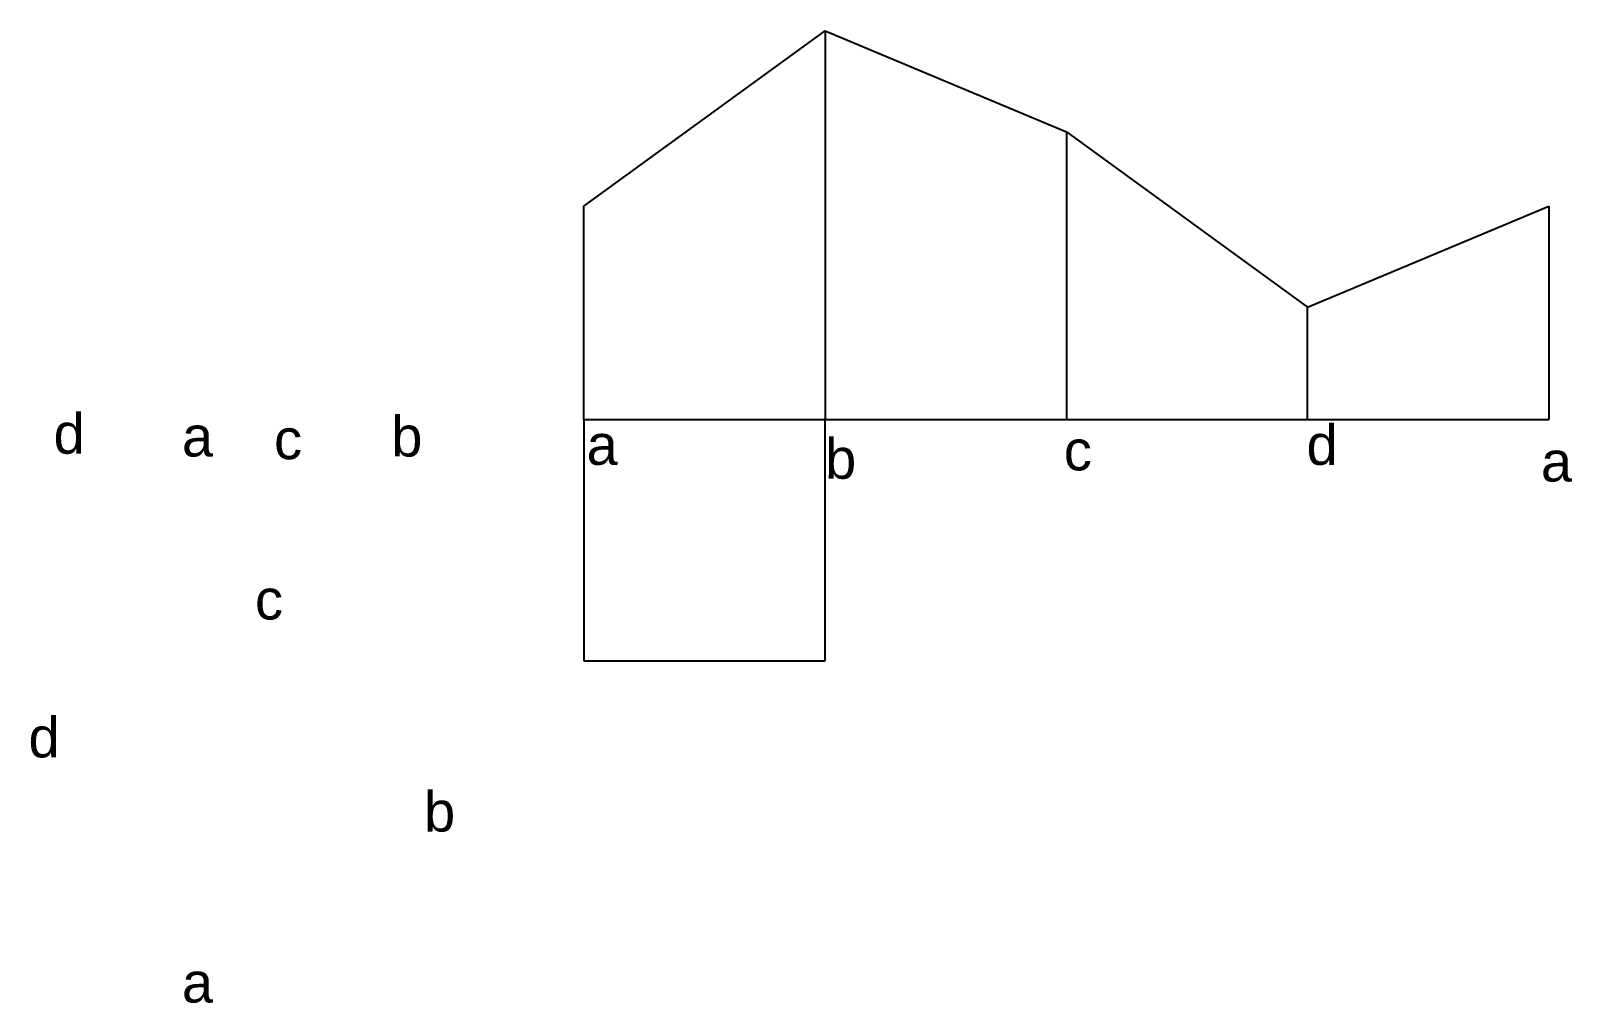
# Paper-space layout 'q3' of a CAD drawing. Header units: millimetres. Extents: x 11 to 203, y 43 to 164.
import ezdxf

# ---------------------------------------------------------------- set-up
doc = ezdxf.new("R2010")
doc.units = ezdxf.units.MM
doc.styles.get("Standard").update_dxf_attribs({"font": 'arial.ttf'})

psp = doc.layouts.new('q3')

# ---------------------------------------------------------------- linework, layer by layer
at = {"color": 1}
for p, q in [((79.63, 142.04), (109.63, 163.84)), ((109.63, 163.84), (109.63, 115.48)), ((109.63, 163.84), (139.63, 151.26)), ((139.63, 151.26), (139.63, 115.48)), ((139.63, 151.26), (169.63, 129.46)), ((79.63, 115.48), (79.63, 142.04)), ((169.63, 129.46), (199.63, 142.04)), ((199.63, 142.04), (199.63, 115.48)), ((169.63, 115.48), (169.63, 129.46)), ((79.63, 115.48), (199.63, 115.48)), ((79.63, 115.48), (79.63, 85.48)), ((109.63, 85.48), (109.63, 115.48)), ((139.63, 115.48), (169.63, 115.48)), ((79.63, 85.48), (109.63, 85.48))]:
    psp.add_line(p, q, dxfattribs=at)

# ---------------------------------------------------------------- texts
for s, p in [('d', (13.71, 111.24)), ('b', (55.69, 110.89)), ('d', (169.49, 109.85)), ('a', (29.67, 110.89)), ('c', (41.12, 110.55)), ('a', (79.98, 109.85)), ('b', (109.63, 108.12)), ('c', (139.31, 109.16)), ('a', (198.63, 107.77)), ('c', (38.75, 90.61)), ('d', (10.59, 73.46)), ('b', (59.77, 64.23)), ('a', (29.67, 42.96))]:
    psp.add_text(s, height=5).set_placement(p)

doc.saveas('drawing.dxf')
